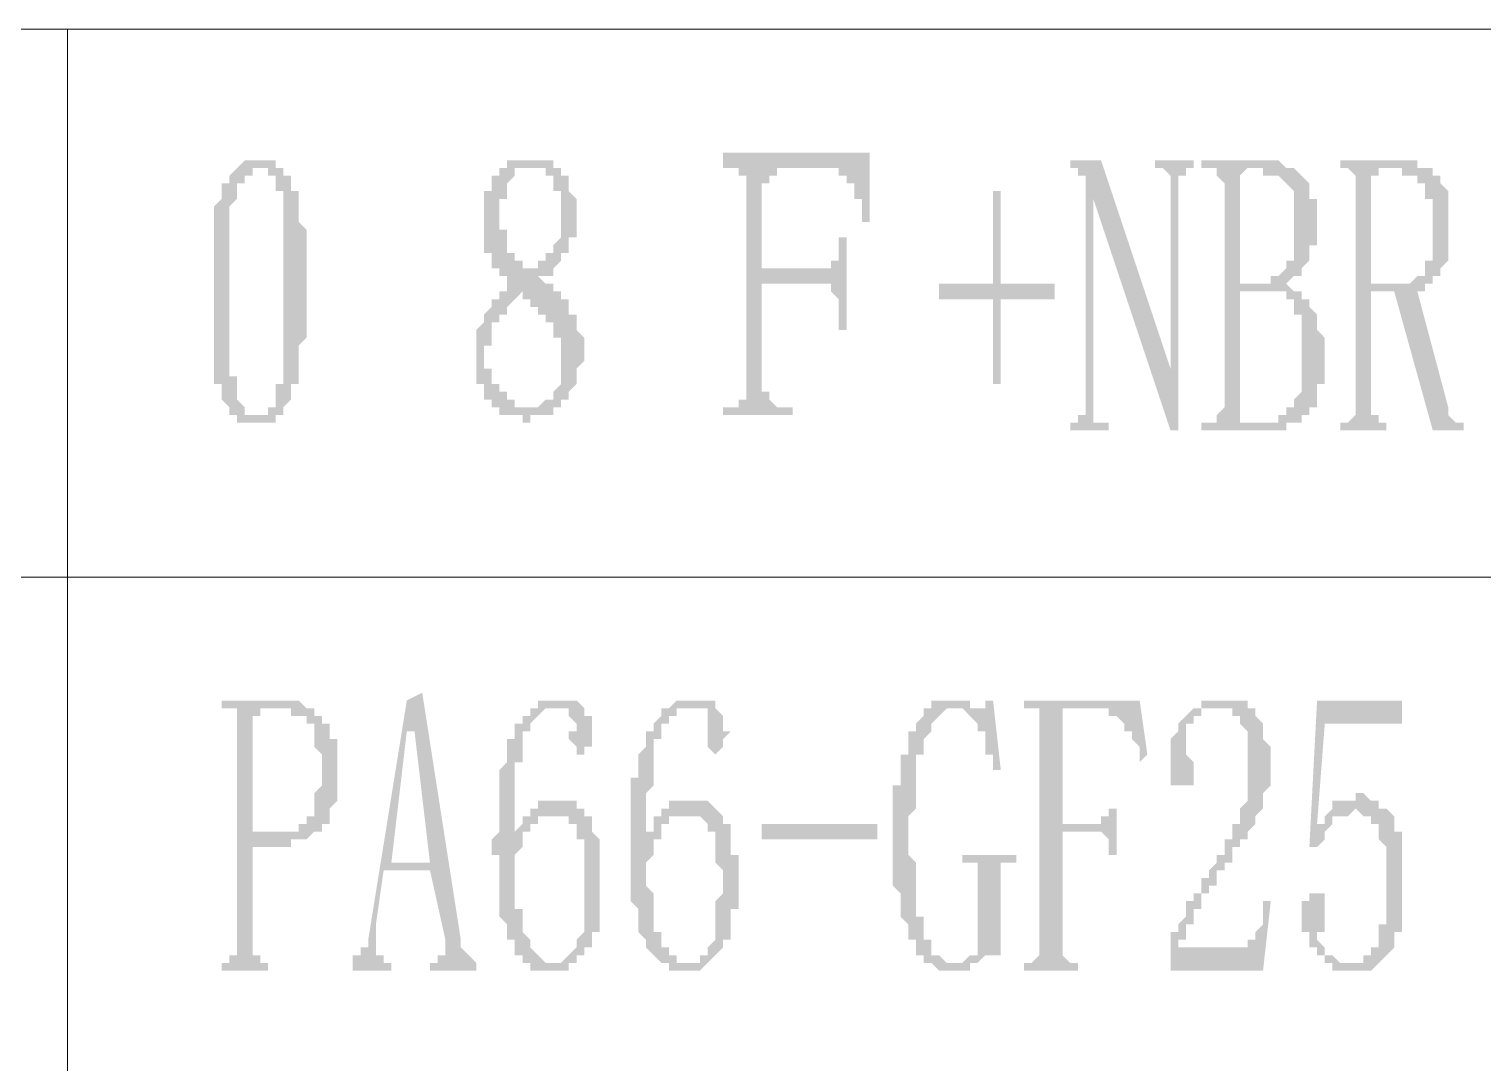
# Model space of a CAD drawing. Header units: millimetres. Extents: x 0 to 275, y 0 to 194.
# Drawn here: x 99.63 to 111.6, y 25.64 to 34.14 of the extents above; entities that cross this region are included whole.
import ezdxf

# ---------------------------------------------------------------- set-up
doc = ezdxf.new("R2010")
doc.units = ezdxf.units.MM

msp = doc.modelspace()

# ---------------------------------------------------------------- hatches: boundary and pattern name
h = msp.add_hatch(color=0)
h.paths.add_polyline_path([(101.6635, 33.062333), (101.6, 33.062333), (101.5365, 33.062333), (101.473, 33.062333), (101.4095, 33.062333), (101.346, 32.998833), (101.2825, 32.935333), (101.2825, 32.871833), (101.219, 32.871833), (101.219, 32.808333), (101.219, 32.744833), (101.1555, 32.681333), (101.1555, 32.617833), (101.1555, 32.554333), (101.1555, 32.490833), (101.1555, 32.427333), (101.1555, 32.363833), (101.1555, 32.300333), (101.1555, 32.236833), (101.1555, 32.173333), (101.1555, 32.109833), (101.1555, 32.046333), (101.1555, 31.982833), (101.1555, 31.919333), (101.1555, 31.855833), (101.1555, 31.792333), (101.1555, 31.728833), (101.1555, 31.665333), (101.1555, 31.601833), (101.1555, 31.538333), (101.1555, 31.474833), (101.1555, 31.411333), (101.1555, 31.347833), (101.1555, 31.284333), (101.1555, 31.220833), (101.219, 31.220833), (101.219, 31.157333), (101.219, 31.093833), (101.2825, 31.030333), (101.2825, 30.966833), (101.346, 30.966833), (101.346, 30.903333), (101.4095, 30.903333), (101.473, 30.903333), (101.5365, 30.903333), (101.6, 30.903333), (101.6635, 30.903333), (101.6635, 30.966833), (101.727, 30.966833), (101.727, 31.030333), (101.7905, 31.093833), (101.7905, 31.157333), (101.7905, 31.220833), (101.854, 31.220833), (101.854, 31.284333), (101.854, 31.347833), (101.854, 31.411333), (101.854, 31.474833), (101.854, 31.538333), (101.9175, 31.601833), (101.9175, 31.665333), (101.9175, 31.728833), (101.9175, 31.792333), (101.9175, 31.855833), (101.9175, 31.919333), (101.9175, 31.982833), (101.9175, 32.046333), (101.9175, 32.109833), (101.9175, 32.173333), (101.9175, 32.236833), (101.9175, 32.300333), (101.9175, 32.363833), (101.9175, 32.427333), (101.9175, 32.490833), (101.854, 32.554333), (101.854, 32.617833), (101.854, 32.681333), (101.854, 32.744833), (101.854, 32.808333), (101.7905, 32.808333), (101.7905, 32.871833), (101.7905, 32.935333), (101.727, 32.935333), (101.727, 32.998833), (101.6635, 32.998833)])
h.paths.add_polyline_path([(101.6, 31.030333), (101.6, 30.966833), (101.5365, 30.966833), (101.473, 30.966833), (101.4095, 30.966833), (101.4095, 31.030333), (101.346, 31.093833), (101.346, 31.157333), (101.346, 31.220833), (101.346, 31.284333), (101.2825, 31.284333), (101.2825, 31.347833), (101.2825, 31.411333), (101.2825, 31.474833), (101.2825, 31.538333), (101.2825, 31.601833), (101.2825, 31.665333), (101.2825, 31.728833), (101.2825, 31.792333), (101.2825, 31.855833), (101.2825, 31.919333), (101.2825, 31.982833), (101.2825, 32.046333), (101.2825, 32.109833), (101.2825, 32.173333), (101.2825, 32.236833), (101.2825, 32.300333), (101.2825, 32.363833), (101.2825, 32.427333), (101.2825, 32.490833), (101.2825, 32.554333), (101.2825, 32.617833), (101.2825, 32.681333), (101.346, 32.744833), (101.346, 32.808333), (101.346, 32.871833), (101.4095, 32.871833), (101.4095, 32.935333), (101.473, 32.935333), (101.473, 32.998833), (101.5365, 32.998833), (101.6, 32.998833), (101.6, 32.935333), (101.6635, 32.935333), (101.6635, 32.871833), (101.6635, 32.808333), (101.727, 32.808333), (101.727, 32.744833), (101.727, 32.681333), (101.727, 32.617833), (101.727, 32.554333), (101.727, 32.490833), (101.727, 32.427333), (101.727, 32.363833), (101.727, 32.300333), (101.727, 32.236833), (101.727, 32.173333), (101.727, 32.109833), (101.727, 32.046333), (101.727, 31.982833), (101.727, 31.919333), (101.727, 31.855833), (101.727, 31.792333), (101.727, 31.728833), (101.727, 31.665333), (101.727, 31.601833), (101.727, 31.538333), (101.727, 31.474833), (101.727, 31.411333), (101.727, 31.347833), (101.727, 31.284333), (101.727, 31.220833), (101.6635, 31.220833), (101.6635, 31.157333), (101.6635, 31.093833), (101.6635, 31.030333)])
h = msp.add_hatch(color=0)
h.paths.add_polyline_path([(103.8225, 32.109833), (103.886, 32.046333), (103.9495, 32.046333), (103.9495, 31.982833), (104.013, 31.982833), (104.013, 31.919333), (104.0765, 31.919333), (104.0765, 31.855833), (104.0765, 31.792333), (104.14, 31.792333), (104.14, 31.728833), (104.14, 31.665333), (104.2035, 31.601833), (104.2035, 31.538333), (104.2035, 31.474833), (104.2035, 31.411333), (104.14, 31.347833), (104.14, 31.284333), (104.14, 31.220833), (104.0765, 31.157333), (104.0765, 31.093833), (104.013, 31.093833), (104.013, 31.030333), (103.9495, 31.030333), (103.9495, 30.966833), (103.886, 30.966833), (103.8225, 30.966833), (103.759, 30.966833), (103.759, 30.903333), (103.6955, 30.903333), (103.6955, 30.966833), (103.632, 30.966833), (103.5685, 30.966833), (103.505, 30.966833), (103.505, 31.030333), (103.4415, 31.030333), (103.4415, 31.093833), (103.378, 31.093833), (103.378, 31.157333), (103.378, 31.220833), (103.3145, 31.220833), (103.3145, 31.284333), (103.3145, 31.347833), (103.3145, 31.411333), (103.3145, 31.474833), (103.3145, 31.538333), (103.3145, 31.601833), (103.3145, 31.665333), (103.378, 31.728833), (103.378, 31.792333), (103.4415, 31.855833), (103.4415, 31.919333), (103.505, 31.919333), (103.505, 31.982833), (103.5685, 31.982833), (103.5685, 32.046333), (103.632, 32.046333), (103.5685, 32.046333), (103.5685, 32.109833), (103.505, 32.109833), (103.505, 32.173333), (103.4415, 32.173333), (103.4415, 32.236833), (103.4415, 32.300333), (103.378, 32.300333), (103.378, 32.363833), (103.378, 32.427333), (103.378, 32.490833), (103.378, 32.554333), (103.378, 32.617833), (103.378, 32.681333), (103.378, 32.744833), (103.378, 32.808333), (103.4415, 32.808333), (103.4415, 32.871833), (103.4415, 32.935333), (103.505, 32.935333), (103.505, 32.998833), (103.5685, 32.998833), (103.5685, 33.062333), (103.632, 33.062333), (103.6955, 33.062333), (103.759, 33.062333), (103.8225, 33.062333), (103.886, 33.062333), (103.9495, 33.062333), (103.9495, 32.998833), (104.013, 32.998833), (104.013, 32.935333), (104.0765, 32.935333), (104.0765, 32.871833), (104.0765, 32.808333), (104.14, 32.744833), (104.14, 32.681333), (104.14, 32.617833), (104.14, 32.554333), (104.14, 32.490833), (104.14, 32.427333), (104.0765, 32.427333), (104.0765, 32.363833), (104.0765, 32.300333), (104.013, 32.300333), (104.013, 32.236833), (103.9495, 32.173333), (103.9495, 32.109833), (103.886, 32.109833)])
h.paths.add_polyline_path([(103.6955, 31.982833), (103.632, 31.919333), (103.5685, 31.855833), (103.5685, 31.792333), (103.505, 31.792333), (103.505, 31.728833), (103.4415, 31.728833), (103.4415, 31.665333), (103.4415, 31.601833), (103.4415, 31.538333), (103.378, 31.538333), (103.378, 31.474833), (103.378, 31.411333), (103.378, 31.347833), (103.4415, 31.347833), (103.4415, 31.284333), (103.4415, 31.220833), (103.505, 31.220833), (103.505, 31.157333), (103.5685, 31.157333), (103.5685, 31.093833), (103.632, 31.093833), (103.632, 31.030333), (103.6955, 31.030333), (103.759, 31.030333), (103.8225, 31.030333), (103.886, 31.093833), (103.9495, 31.093833), (103.9495, 31.157333), (104.013, 31.220833), (104.013, 31.284333), (104.013, 31.347833), (104.013, 31.411333), (104.013, 31.474833), (104.013, 31.538333), (104.013, 31.601833), (103.9495, 31.601833), (103.9495, 31.665333), (103.9495, 31.728833), (103.886, 31.728833), (103.886, 31.792333), (103.8225, 31.792333), (103.8225, 31.855833), (103.759, 31.855833), (103.759, 31.919333), (103.6955, 31.919333)])
h.paths.add_polyline_path([(103.759, 32.173333), (103.8225, 32.173333), (103.8225, 32.236833), (103.886, 32.236833), (103.886, 32.300333), (103.9495, 32.300333), (103.9495, 32.363833), (104.013, 32.427333), (104.013, 32.490833), (104.013, 32.554333), (104.013, 32.617833), (104.013, 32.681333), (104.013, 32.744833), (104.013, 32.808333), (103.9495, 32.808333), (103.9495, 32.871833), (103.9495, 32.935333), (103.886, 32.935333), (103.886, 32.998833), (103.8225, 32.998833), (103.759, 32.998833), (103.6955, 32.998833), (103.632, 32.998833), (103.632, 32.935333), (103.5685, 32.871833), (103.5685, 32.808333), (103.5685, 32.744833), (103.505, 32.744833), (103.505, 32.681333), (103.505, 32.617833), (103.505, 32.554333), (103.505, 32.490833), (103.5685, 32.490833), (103.5685, 32.427333), (103.5685, 32.363833), (103.5685, 32.300333), (103.632, 32.300333), (103.632, 32.236833), (103.6955, 32.236833), (103.6955, 32.173333)])
h = msp.add_hatch(color=0)
h.dxf.hatch_style = 2
h.paths.add_polyline_path([(105.537, 32.808333), (105.537, 31.157333), (105.537, 31.093833), (105.4735, 31.093833), (105.4735, 31.030333), (105.41, 31.030333), (105.3465, 31.030333), (105.3465, 30.966833), (105.918, 30.966833), (105.918, 31.030333), (105.8545, 31.030333), (105.791, 31.030333), (105.7275, 31.093833), (105.7275, 31.157333), (105.664, 31.157333), (105.664, 32.046333), (106.2355, 32.046333), (106.2355, 31.982833), (106.299, 31.919333), (106.299, 31.855833), (106.299, 31.792333), (106.299, 31.728833), (106.299, 31.665333), (106.3625, 31.665333), (106.3625, 32.427333), (106.299, 32.427333), (106.299, 32.363833), (106.299, 32.300333), (106.299, 32.236833), (106.2355, 32.236833), (106.2355, 32.173333), (106.172, 32.173333), (105.664, 32.173333), (105.664, 32.808333), (105.664, 32.871833), (105.7275, 32.871833), (105.7275, 32.935333), (105.791, 32.935333), (105.791, 32.998833), (106.299, 32.998833), (106.299, 32.935333), (106.3625, 32.935333), (106.3625, 32.871833), (106.426, 32.871833), (106.426, 32.808333), (106.426, 32.744833), (106.4895, 32.744833), (106.4895, 32.681333), (106.4895, 32.617833), (106.4895, 32.554333), (106.553, 32.554333), (106.553, 33.125833), (105.3465, 33.125833), (105.3465, 32.998833), (105.41, 32.998833), (105.4735, 32.998833), (105.4735, 32.935333), (105.537, 32.935333), (105.537, 32.871833)])
h = msp.add_hatch(color=0)
h.dxf.hatch_style = 2
h.paths.add_polyline_path([(109.0295, 31.347833), (109.0295, 32.871833), (109.0295, 32.935333), (108.966, 32.998833), (108.9025, 32.998833), (108.9025, 33.062333), (109.22, 33.062333), (109.22, 32.998833), (109.1565, 32.998833), (109.1565, 32.935333), (109.093, 32.935333), (109.093, 32.871833), (109.093, 30.839833), (109.0295, 30.839833), (108.3945, 32.744833), (108.3945, 31.030333), (108.3945, 30.966833), (108.3945, 30.903333), (108.458, 30.903333), (108.5215, 30.903333), (108.5215, 30.839833), (108.204, 30.839833), (108.204, 30.903333), (108.2675, 30.903333), (108.2675, 30.966833), (108.331, 30.966833), (108.331, 31.030333), (108.331, 32.871833), (108.331, 32.935333), (108.2675, 32.935333), (108.2675, 32.998833), (108.204, 32.998833), (108.204, 33.062333), (108.458, 33.062333)])
h = msp.add_hatch(color=0)
h.paths.add_polyline_path([(109.2835, 30.839833), (109.2835, 30.903333), (109.347, 30.903333), (109.4105, 30.903333), (109.4105, 30.966833), (109.474, 31.030333), (109.474, 32.871833), (109.4105, 32.935333), (109.4105, 32.998833), (109.347, 32.998833), (109.2835, 32.998833), (109.2835, 33.062333), (109.7915, 33.062333), (109.855, 33.062333), (109.9185, 33.062333), (109.982, 32.998833), (110.0455, 32.998833), (110.109, 32.935333), (110.1725, 32.871833), (110.1725, 32.808333), (110.1725, 32.744833), (110.236, 32.744833), (110.236, 32.681333), (110.236, 32.617833), (110.236, 32.554333), (110.236, 32.490833), (110.236, 32.427333), (110.236, 32.363833), (110.1725, 32.363833), (110.1725, 32.300333), (110.1725, 32.236833), (110.109, 32.173333), (110.109, 32.109833), (110.0455, 32.109833), (109.982, 32.046333), (110.0455, 31.982833), (110.109, 31.982833), (110.109, 31.919333), (110.1725, 31.919333), (110.1725, 31.855833), (110.236, 31.792333), (110.236, 31.728833), (110.236, 31.665333), (110.2995, 31.601833), (110.2995, 31.538333), (110.2995, 31.474833), (110.2995, 31.411333), (110.2995, 31.347833), (110.2995, 31.284333), (110.2995, 31.220833), (110.236, 31.220833), (110.236, 31.157333), (110.236, 31.093833), (110.236, 31.030333), (110.1725, 31.030333), (110.1725, 30.966833), (110.109, 30.966833), (110.109, 30.903333), (110.0455, 30.903333), (109.982, 30.903333), (109.982, 30.839833), (109.9185, 30.839833), (109.855, 30.839833)])
h.paths.add_polyline_path([(109.7915, 30.903333), (109.855, 30.903333), (109.9185, 30.903333), (109.9185, 30.966833), (109.982, 30.966833), (109.982, 31.030333), (110.0455, 31.030333), (110.0455, 31.093833), (110.109, 31.157333), (110.109, 31.220833), (110.109, 31.284333), (110.109, 31.347833), (110.109, 31.411333), (110.109, 31.474833), (110.109, 31.538333), (110.109, 31.601833), (110.109, 31.665333), (110.109, 31.728833), (110.109, 31.792333), (110.0455, 31.792333), (110.0455, 31.855833), (110.0455, 31.919333), (109.982, 31.919333), (109.982, 31.982833), (109.9185, 31.982833), (109.855, 31.982833), (109.7915, 31.982833), (109.601, 31.982833), (109.601, 31.030333), (109.601, 30.966833), (109.601, 30.903333), (109.6645, 30.903333)])
h.paths.add_polyline_path([(110.0455, 32.554333), (110.0455, 32.617833), (110.0455, 32.681333), (110.0455, 32.744833), (110.0455, 32.808333), (109.982, 32.871833), (109.9185, 32.935333), (109.855, 32.935333), (109.7915, 32.935333), (109.7915, 32.998833), (109.6645, 32.998833), (109.601, 32.935333), (109.601, 32.871833), (109.601, 32.046333), (109.7915, 32.046333), (109.855, 32.046333), (109.855, 32.109833), (109.9185, 32.109833), (109.982, 32.173333), (109.982, 32.236833), (110.0455, 32.236833), (110.0455, 32.300333), (110.0455, 32.363833), (110.0455, 32.427333), (110.0455, 32.490833)])
h = msp.add_hatch(color=0)
h.paths.add_polyline_path([(111.3155, 32.554333), (111.3155, 32.490833), (111.3155, 32.427333), (111.3155, 32.363833), (111.3155, 32.300333), (111.3155, 32.236833), (111.252, 32.173333), (111.252, 32.109833), (111.1885, 32.109833), (111.1885, 32.046333), (111.125, 32.046333), (111.125, 31.982833), (111.0615, 31.982833), (111.3155, 31.030333), (111.3155, 30.966833), (111.379, 30.903333), (111.4425, 30.903333), (111.4425, 30.839833), (111.1885, 30.839833), (110.871, 31.982833), (110.6805, 31.982833), (110.6805, 31.030333), (110.6805, 30.966833), (110.744, 30.966833), (110.744, 30.903333), (110.8075, 30.903333), (110.8075, 30.839833), (110.4265, 30.839833), (110.4265, 30.903333), (110.49, 30.903333), (110.5535, 30.966833), (110.5535, 31.030333), (110.5535, 32.871833), (110.5535, 32.935333), (110.49, 32.998833), (110.4265, 32.998833), (110.4265, 33.062333), (110.9345, 33.062333), (110.998, 33.062333), (111.0615, 33.062333), (111.0615, 32.998833), (111.125, 32.998833), (111.1885, 32.998833), (111.1885, 32.935333), (111.252, 32.935333), (111.252, 32.871833), (111.3155, 32.808333), (111.3155, 32.744833), (111.3155, 32.681333), (111.3155, 32.617833)])
h.paths.add_polyline_path([(110.6805, 32.046333), (110.871, 32.046333), (110.9345, 32.046333), (110.998, 32.046333), (111.0615, 32.109833), (111.125, 32.109833), (111.125, 32.173333), (111.125, 32.236833), (111.1885, 32.236833), (111.1885, 32.300333), (111.1885, 32.363833), (111.1885, 32.427333), (111.1885, 32.490833), (111.1885, 32.554333), (111.1885, 32.617833), (111.1885, 32.681333), (111.1885, 32.744833), (111.125, 32.744833), (111.125, 32.808333), (111.125, 32.871833), (111.0615, 32.871833), (111.0615, 32.935333), (110.998, 32.935333), (110.9345, 32.935333), (110.9345, 32.998833), (110.871, 32.998833), (110.8075, 32.998833), (110.744, 32.998833), (110.744, 32.935333), (110.6805, 32.935333), (110.6805, 32.871833)])
h = msp.add_hatch(color=0)
h.dxf.hatch_style = 2
h.paths.add_polyline_path([(107.569, 32.046333), (107.569, 32.808333), (107.6325, 32.808333), (107.6325, 32.046333), (108.077, 32.046333), (108.077, 31.919333), (107.6325, 31.919333), (107.6325, 31.220833), (107.569, 31.220833), (107.569, 31.919333), (107.1245, 31.919333), (107.1245, 32.046333)])
h = msp.add_hatch(color=0)
h.paths.add_polyline_path([(101.473, 27.410833), (101.473, 26.585333), (101.473, 26.521833), (101.5365, 26.521833), (101.5365, 26.458333), (101.6, 26.458333), (101.6, 26.394833), (101.219, 26.394833), (101.219, 26.458333), (101.2825, 26.458333), (101.2825, 26.521833), (101.346, 26.521833), (101.346, 26.585333), (101.346, 28.426833), (101.346, 28.490333), (101.346, 28.553833), (101.2825, 28.553833), (101.219, 28.553833), (101.219, 28.617333), (101.727, 28.617333), (101.7905, 28.617333), (101.854, 28.617333), (101.9175, 28.553833), (101.981, 28.553833), (101.981, 28.490333), (102.0445, 28.490333), (102.0445, 28.426833), (102.108, 28.426833), (102.108, 28.363333), (102.108, 28.299833), (102.1715, 28.299833), (102.1715, 28.236333), (102.1715, 28.172833), (102.1715, 28.109333), (102.1715, 28.045833), (102.1715, 27.982333), (102.1715, 27.918833), (102.1715, 27.855333), (102.1715, 27.791833), (102.108, 27.728333), (102.108, 27.664833), (102.108, 27.601333), (102.0445, 27.601333), (102.0445, 27.537833), (101.981, 27.537833), (101.9175, 27.474333), (101.854, 27.474333), (101.7905, 27.474333), (101.7905, 27.410833), (101.727, 27.410833)])
h.paths.add_polyline_path([(101.727, 27.537833), (101.7905, 27.537833), (101.854, 27.537833), (101.854, 27.601333), (101.9175, 27.601333), (101.9175, 27.664833), (101.981, 27.664833), (101.981, 27.728333), (101.981, 27.791833), (101.981, 27.855333), (102.0445, 27.918833), (102.0445, 27.982333), (102.0445, 28.045833), (102.0445, 28.109333), (102.0445, 28.172833), (101.981, 28.236333), (101.981, 28.299833), (101.981, 28.363333), (101.981, 28.426833), (101.9175, 28.426833), (101.9175, 28.490333), (101.854, 28.490333), (101.7905, 28.490333), (101.7905, 28.553833), (101.727, 28.553833), (101.6635, 28.553833), (101.5365, 28.553833), (101.5365, 28.490333), (101.473, 28.490333), (101.473, 28.426833), (101.473, 27.537833)])
h = msp.add_hatch(color=0)
h.paths.add_polyline_path([(102.9335, 27.220333), (102.5525, 27.220333), (102.489, 26.775833), (102.489, 26.712333), (102.489, 26.648833), (102.489, 26.585333), (102.489, 26.521833), (102.5525, 26.521833), (102.5525, 26.458333), (102.616, 26.458333), (102.616, 26.394833), (102.2985, 26.394833), (102.2985, 26.458333), (102.2985, 26.521833), (102.362, 26.521833), (102.362, 26.585333), (102.4255, 26.585333), (102.4255, 26.648833), (102.743, 28.617333), (102.87, 28.680833), (103.1875, 26.648833), (103.1875, 26.585333), (103.251, 26.521833), (103.3145, 26.458333), (103.3145, 26.394833), (102.9335, 26.394833), (102.9335, 26.458333), (102.997, 26.458333), (102.997, 26.521833), (103.0605, 26.521833), (103.0605, 26.585333), (103.0605, 26.648833)])
h.paths.add_polyline_path([(102.8065, 28.363333), (102.743, 28.363333), (102.616, 27.283833), (102.9335, 27.283833)])
h = msp.add_hatch(color=0)
h.paths.add_polyline_path([(103.632, 27.283833), (103.632, 27.220333), (103.632, 27.156833), (103.632, 27.093333), (103.632, 27.029833), (103.632, 26.966333), (103.632, 26.902833), (103.6955, 26.902833), (103.6955, 26.839333), (103.6955, 26.775833), (103.6955, 26.712333), (103.759, 26.648833), (103.759, 26.585333), (103.8225, 26.521833), (103.886, 26.458333), (103.9495, 26.458333), (104.013, 26.458333), (104.0765, 26.521833), (104.14, 26.585333), (104.14, 26.648833), (104.2035, 26.712333), (104.2035, 26.775833), (104.2035, 26.839333), (104.2035, 26.902833), (104.2035, 26.966333), (104.2035, 27.029833), (104.2035, 27.093333), (104.2035, 27.156833), (104.2035, 27.220333), (104.2035, 27.283833), (104.2035, 27.347333), (104.2035, 27.410833), (104.2035, 27.474333), (104.14, 27.474333), (104.14, 27.537833), (104.14, 27.601333), (104.0765, 27.601333), (104.0765, 27.664833), (104.013, 27.664833), (103.9495, 27.664833), (103.886, 27.664833), (103.8225, 27.664833), (103.8225, 27.601333), (103.759, 27.601333), (103.759, 27.537833), (103.6955, 27.537833), (103.6955, 27.474333), (103.6955, 27.410833), (103.632, 27.347333)])
h.paths.add_polyline_path([(103.9495, 27.791833), (104.013, 27.791833), (104.0765, 27.791833), (104.14, 27.791833), (104.14, 27.728333), (104.2035, 27.728333), (104.2035, 27.664833), (104.267, 27.664833), (104.267, 27.601333), (104.267, 27.537833), (104.3305, 27.474333), (104.3305, 27.410833), (104.3305, 27.347333), (104.3305, 27.283833), (104.3305, 27.220333), (104.3305, 27.156833), (104.3305, 27.093333), (104.3305, 27.029833), (104.3305, 26.966333), (104.3305, 26.902833), (104.3305, 26.839333), (104.3305, 26.775833), (104.3305, 26.712333), (104.267, 26.712333), (104.267, 26.648833), (104.267, 26.585333), (104.2035, 26.585333), (104.2035, 26.521833), (104.14, 26.521833), (104.14, 26.458333), (104.0765, 26.458333), (104.0765, 26.394833), (104.013, 26.394833), (103.9495, 26.394833), (103.886, 26.394833), (103.8225, 26.394833), (103.759, 26.394833), (103.759, 26.458333), (103.6955, 26.458333), (103.6955, 26.521833), (103.632, 26.521833), (103.632, 26.585333), (103.632, 26.648833), (103.5685, 26.648833), (103.5685, 26.712333), (103.5685, 26.775833), (103.505, 26.839333), (103.505, 26.902833), (103.505, 26.966333), (103.505, 27.029833), (103.505, 27.093333), (103.505, 27.156833), (103.505, 27.220333), (103.505, 27.283833), (103.505, 27.347333), (103.4415, 27.347333), (103.4415, 27.410833), (103.4415, 27.474333), (103.505, 27.537833), (103.505, 27.601333), (103.505, 27.664833), (103.505, 27.728333), (103.505, 27.791833), (103.505, 27.855333), (103.505, 27.918833), (103.505, 27.982333), (103.505, 28.045833), (103.5685, 28.109333), (103.5685, 28.172833), (103.5685, 28.236333), (103.5685, 28.299833), (103.632, 28.299833), (103.632, 28.363333), (103.632, 28.426833), (103.6955, 28.426833), (103.6955, 28.490333), (103.759, 28.490333), (103.759, 28.553833), (103.8225, 28.553833), (103.8225, 28.617333), (103.886, 28.617333), (103.9495, 28.617333), (104.013, 28.617333), (104.0765, 28.617333), (104.14, 28.617333), (104.2035, 28.553833), (104.2035, 28.490333), (104.267, 28.490333), (104.267, 28.426833), (104.267, 28.363333), (104.267, 28.299833), (104.267, 28.236333), (104.2035, 28.236333), (104.2035, 28.172833), (104.14, 28.172833), (104.14, 28.236333), (104.0765, 28.299833), (104.0765, 28.363333), (104.14, 28.363333), (104.14, 28.426833), (104.0765, 28.490333), (104.0765, 28.553833), (104.013, 28.553833), (103.9495, 28.553833), (103.886, 28.553833), (103.8225, 28.490333), (103.759, 28.426833), (103.759, 28.363333), (103.6955, 28.363333), (103.6955, 28.299833), (103.6955, 28.236333), (103.6955, 28.172833), (103.6955, 28.109333), (103.632, 28.109333), (103.632, 28.045833), (103.632, 27.982333), (103.632, 27.918833), (103.632, 27.855333), (103.632, 27.791833), (103.632, 27.728333), (103.632, 27.664833), (103.632, 27.601333), (103.632, 27.537833), (103.632, 27.474333), (103.632, 27.537833), (103.6955, 27.601333), (103.6955, 27.664833), (103.759, 27.664833), (103.759, 27.728333), (103.8225, 27.728333), (103.8225, 27.791833), (103.886, 27.791833)])
h = msp.add_hatch(color=0)
h.paths.add_polyline_path([(104.7115, 27.283833), (104.7115, 27.220333), (104.7115, 27.156833), (104.7115, 27.093333), (104.775, 27.029833), (104.775, 26.966333), (104.775, 26.902833), (104.775, 26.839333), (104.775, 26.775833), (104.775, 26.712333), (104.8385, 26.712333), (104.8385, 26.648833), (104.8385, 26.585333), (104.902, 26.585333), (104.902, 26.521833), (104.9655, 26.521833), (104.9655, 26.458333), (105.029, 26.458333), (105.0925, 26.458333), (105.156, 26.458333), (105.156, 26.521833), (105.2195, 26.521833), (105.2195, 26.585333), (105.283, 26.648833), (105.283, 26.712333), (105.283, 26.775833), (105.283, 26.839333), (105.283, 26.902833), (105.283, 26.966333), (105.3465, 27.029833), (105.3465, 27.093333), (105.3465, 27.156833), (105.3465, 27.220333), (105.283, 27.283833), (105.283, 27.347333), (105.283, 27.410833), (105.283, 27.474333), (105.283, 27.537833), (105.2195, 27.537833), (105.2195, 27.601333), (105.156, 27.664833), (105.0925, 27.664833), (105.029, 27.664833), (104.9655, 27.664833), (104.902, 27.664833), (104.902, 27.601333), (104.8385, 27.601333), (104.8385, 27.537833), (104.8385, 27.474333), (104.775, 27.474333), (104.775, 27.410833), (104.775, 27.347333)])
h.paths.add_polyline_path([(105.0925, 27.791833), (105.156, 27.791833), (105.2195, 27.791833), (105.283, 27.728333), (105.3465, 27.664833), (105.3465, 27.601333), (105.41, 27.601333), (105.41, 27.537833), (105.41, 27.474333), (105.41, 27.410833), (105.41, 27.347333), (105.4735, 27.347333), (105.4735, 27.283833), (105.4735, 27.220333), (105.4735, 27.156833), (105.4735, 27.093333), (105.4735, 27.029833), (105.4735, 26.966333), (105.4735, 26.902833), (105.41, 26.902833), (105.41, 26.839333), (105.41, 26.775833), (105.41, 26.712333), (105.41, 26.648833), (105.3465, 26.648833), (105.3465, 26.585333), (105.283, 26.521833), (105.2195, 26.458333), (105.156, 26.394833), (105.0925, 26.394833), (105.029, 26.394833), (104.9655, 26.394833), (104.902, 26.394833), (104.902, 26.458333), (104.8385, 26.458333), (104.775, 26.521833), (104.7115, 26.585333), (104.7115, 26.648833), (104.648, 26.712333), (104.648, 26.775833), (104.648, 26.839333), (104.648, 26.902833), (104.5845, 26.966333), (104.5845, 27.029833), (104.5845, 27.093333), (104.5845, 27.156833), (104.5845, 27.220333), (104.5845, 27.283833), (104.5845, 27.347333), (104.5845, 27.410833), (104.5845, 27.474333), (104.5845, 27.537833), (104.5845, 27.601333), (104.5845, 27.664833), (104.5845, 27.728333), (104.5845, 27.791833), (104.5845, 27.855333), (104.5845, 27.918833), (104.5845, 27.982333), (104.648, 27.982333), (104.648, 28.045833), (104.648, 28.109333), (104.648, 28.172833), (104.7115, 28.236333), (104.7115, 28.299833), (104.7115, 28.363333), (104.775, 28.363333), (104.775, 28.426833), (104.8385, 28.490333), (104.8385, 28.553833), (104.902, 28.553833), (104.9655, 28.617333), (105.029, 28.617333), (105.0925, 28.617333), (105.156, 28.617333), (105.2195, 28.617333), (105.283, 28.617333), (105.283, 28.553833), (105.3465, 28.490333), (105.3465, 28.426833), (105.3465, 28.363333), (105.41, 28.363333), (105.3465, 28.299833), (105.3465, 28.236333), (105.283, 28.172833), (105.2195, 28.236333), (105.2195, 28.299833), (105.2195, 28.363333), (105.2195, 28.426833), (105.2195, 28.490333), (105.2195, 28.553833), (105.156, 28.553833), (105.0925, 28.553833), (105.029, 28.553833), (104.9655, 28.553833), (104.9655, 28.490333), (104.902, 28.490333), (104.902, 28.426833), (104.8385, 28.426833), (104.8385, 28.363333), (104.8385, 28.299833), (104.775, 28.299833), (104.775, 28.236333), (104.775, 28.172833), (104.775, 28.109333), (104.775, 28.045833), (104.775, 27.982333), (104.775, 27.918833), (104.7115, 27.855333), (104.7115, 27.791833), (104.7115, 27.728333), (104.7115, 27.664833), (104.7115, 27.601333), (104.7115, 27.537833), (104.7115, 27.474333), (104.7115, 27.537833), (104.775, 27.537833), (104.775, 27.601333), (104.775, 27.664833), (104.8385, 27.664833), (104.8385, 27.728333), (104.902, 27.728333), (104.902, 27.791833), (104.9655, 27.791833), (105.029, 27.791833)])
h = msp.add_hatch(color=0)
h.dxf.hatch_style = 2
h.paths.add_polyline_path([(107.2515, 28.553833), (107.188, 28.553833), (107.1245, 28.490333), (107.061, 28.426833), (107.061, 28.363333), (106.9975, 28.299833), (106.9975, 28.236333), (106.9975, 28.172833), (106.934, 28.172833), (106.934, 28.109333), (106.934, 28.045833), (106.934, 27.982333), (106.934, 27.918833), (106.934, 27.855333), (106.934, 27.791833), (106.934, 27.728333), (106.8705, 27.664833), (106.8705, 27.601333), (106.8705, 27.537833), (106.8705, 27.474333), (106.8705, 27.410833), (106.8705, 27.347333), (106.934, 27.283833), (106.934, 27.220333), (106.934, 27.156833), (106.934, 27.093333), (106.934, 27.029833), (106.934, 26.966333), (106.934, 26.902833), (106.934, 26.839333), (106.9975, 26.839333), (106.9975, 26.775833), (106.9975, 26.712333), (106.9975, 26.648833), (107.061, 26.648833), (107.061, 26.585333), (107.061, 26.521833), (107.1245, 26.521833), (107.188, 26.458333), (107.2515, 26.458333), (107.315, 26.458333), (107.3785, 26.521833), (107.442, 26.521833), (107.442, 26.585333), (107.442, 26.648833), (107.442, 26.712333), (107.442, 27.156833), (107.442, 27.220333), (107.442, 27.283833), (107.3785, 27.283833), (107.315, 27.283833), (107.315, 27.347333), (107.7595, 27.347333), (107.7595, 27.283833), (107.696, 27.283833), (107.6325, 27.283833), (107.6325, 27.220333), (107.6325, 27.156833), (107.6325, 26.521833), (107.569, 26.521833), (107.5055, 26.521833), (107.442, 26.458333), (107.3785, 26.458333), (107.3785, 26.394833), (107.315, 26.394833), (107.2515, 26.394833), (107.188, 26.394833), (107.1245, 26.394833), (107.061, 26.458333), (106.9975, 26.458333), (106.9975, 26.521833), (106.934, 26.521833), (106.934, 26.585333), (106.934, 26.648833), (106.8705, 26.648833), (106.8705, 26.712333), (106.8705, 26.775833), (106.807, 26.839333), (106.807, 26.902833), (106.807, 26.966333), (106.807, 27.029833), (106.7435, 27.093333), (106.7435, 27.156833), (106.7435, 27.220333), (106.7435, 27.283833), (106.7435, 27.347333), (106.7435, 27.410833), (106.7435, 27.474333), (106.7435, 27.537833), (106.7435, 27.601333), (106.7435, 27.664833), (106.7435, 27.728333), (106.7435, 27.791833), (106.7435, 27.855333), (106.7435, 27.918833), (106.807, 27.918833), (106.807, 27.982333), (106.807, 28.045833), (106.807, 28.109333), (106.807, 28.172833), (106.8705, 28.172833), (106.8705, 28.236333), (106.8705, 28.299833), (106.8705, 28.363333), (106.934, 28.363333), (106.934, 28.426833), (106.9975, 28.490333), (106.9975, 28.553833), (107.061, 28.553833), (107.061, 28.617333), (107.1245, 28.617333), (107.188, 28.617333), (107.2515, 28.617333), (107.315, 28.617333), (107.3785, 28.617333), (107.3785, 28.553833), (107.442, 28.553833), (107.5055, 28.553833), (107.5055, 28.617333), (107.569, 28.617333), (107.6325, 28.045833), (107.569, 28.045833), (107.569, 28.109333), (107.569, 28.172833), (107.5055, 28.172833), (107.5055, 28.236333), (107.5055, 28.299833), (107.5055, 28.363333), (107.442, 28.363333), (107.442, 28.426833), (107.3785, 28.490333), (107.315, 28.553833)])
h = msp.add_hatch(color=0)
h.dxf.hatch_style = 2
h.paths.add_polyline_path([(108.2675, 26.458333), (108.2675, 26.394833), (107.823, 26.394833), (107.823, 26.458333), (107.8865, 26.458333), (107.95, 26.521833), (107.95, 26.585333), (107.95, 28.426833), (107.95, 28.490333), (107.95, 28.553833), (107.8865, 28.553833), (107.823, 28.553833), (107.823, 28.617333), (108.7755, 28.617333), (108.839, 28.172833), (108.7755, 28.109333), (108.7755, 28.172833), (108.7755, 28.236333), (108.712, 28.299833), (108.712, 28.363333), (108.6485, 28.363333), (108.6485, 28.426833), (108.585, 28.490333), (108.5215, 28.490333), (108.5215, 28.553833), (108.458, 28.553833), (108.204, 28.553833), (108.1405, 28.553833), (108.1405, 28.490333), (108.1405, 28.426833), (108.1405, 27.601333), (108.3945, 27.601333), (108.458, 27.601333), (108.458, 27.664833), (108.5215, 27.664833), (108.5215, 27.728333), (108.585, 27.728333), (108.585, 27.791833), (108.585, 27.855333), (108.585, 27.918833), (108.585, 27.156833), (108.585, 27.220333), (108.585, 27.283833), (108.585, 27.347333), (108.5215, 27.347333), (108.5215, 27.410833), (108.5215, 27.474333), (108.458, 27.537833), (108.3945, 27.537833), (108.1405, 27.537833), (108.1405, 26.585333), (108.1405, 26.521833), (108.204, 26.458333)])
h = msp.add_hatch(color=0)
h.dxf.hatch_style = 2
h.paths.add_polyline_path([(109.6645, 28.109333), (109.6645, 28.172833), (109.6645, 28.236333), (109.6645, 28.299833), (109.6645, 28.363333), (109.601, 28.426833), (109.601, 28.490333), (109.5375, 28.490333), (109.5375, 28.553833), (109.474, 28.553833), (109.4105, 28.553833), (109.347, 28.553833), (109.2835, 28.553833), (109.2835, 28.490333), (109.22, 28.490333), (109.22, 28.426833), (109.1565, 28.426833), (109.1565, 28.363333), (109.1565, 28.299833), (109.1565, 28.236333), (109.1565, 28.172833), (109.22, 28.109333), (109.22, 28.045833), (109.22, 27.982333), (109.22, 27.918833), (109.1565, 27.918833), (109.093, 27.918833), (109.0295, 27.918833), (109.0295, 27.982333), (109.0295, 28.045833), (109.0295, 28.109333), (109.0295, 28.172833), (109.0295, 28.236333), (109.0295, 28.299833), (109.093, 28.363333), (109.093, 28.426833), (109.1565, 28.490333), (109.22, 28.553833), (109.2835, 28.553833), (109.2835, 28.617333), (109.347, 28.617333), (109.4105, 28.617333), (109.474, 28.617333), (109.5375, 28.617333), (109.601, 28.617333), (109.6645, 28.617333), (109.6645, 28.553833), (109.728, 28.553833), (109.728, 28.490333), (109.7915, 28.426833), (109.7915, 28.363333), (109.7915, 28.299833), (109.855, 28.236333), (109.855, 28.172833), (109.855, 28.109333), (109.855, 28.045833), (109.855, 27.982333), (109.855, 27.918833), (109.7915, 27.855333), (109.7915, 27.791833), (109.7915, 27.728333), (109.728, 27.664833), (109.728, 27.601333), (109.6645, 27.537833), (109.6645, 27.474333), (109.601, 27.474333), (109.601, 27.410833), (109.5375, 27.410833), (109.5375, 27.347333), (109.5375, 27.283833), (109.474, 27.283833), (109.474, 27.220333), (109.4105, 27.220333), (109.4105, 27.156833), (109.4105, 27.093333), (109.347, 27.093333), (109.347, 27.029833), (109.2835, 27.029833), (109.2835, 26.966333), (109.2835, 26.902833), (109.22, 26.902833), (109.22, 26.839333), (109.22, 26.775833), (109.1565, 26.775833), (109.1565, 26.712333), (109.1565, 26.648833), (109.093, 26.648833), (109.093, 26.585333), (109.601, 26.585333), (109.6645, 26.585333), (109.6645, 26.648833), (109.728, 26.648833), (109.728, 26.712333), (109.7915, 26.775833), (109.7915, 26.839333), (109.7915, 26.902833), (109.7915, 26.966333), (109.855, 26.966333), (109.7915, 26.394833), (109.0295, 26.394833), (109.0295, 26.585333), (109.0295, 26.648833), (109.0295, 26.712333), (109.093, 26.712333), (109.093, 26.775833), (109.1565, 26.839333), (109.1565, 26.902833), (109.1565, 26.966333), (109.22, 26.966333), (109.22, 27.029833), (109.2835, 27.029833), (109.2835, 27.093333), (109.2835, 27.156833), (109.347, 27.156833), (109.347, 27.220333), (109.4105, 27.283833), (109.4105, 27.347333), (109.474, 27.347333), (109.474, 27.410833), (109.474, 27.474333), (109.5375, 27.474333), (109.5375, 27.537833), (109.5375, 27.601333), (109.601, 27.601333), (109.601, 27.664833), (109.601, 27.728333), (109.6645, 27.791833), (109.6645, 27.855333), (109.6645, 27.918833), (109.6645, 27.982333), (109.6645, 28.045833)])
h = msp.add_hatch(color=0)
h.dxf.hatch_style = 2
h.paths.add_polyline_path([(110.617, 27.855333), (110.6805, 27.791833), (110.744, 27.791833), (110.744, 27.728333), (110.8075, 27.728333), (110.871, 27.664833), (110.871, 27.601333), (110.871, 27.537833), (110.9345, 27.537833), (110.9345, 27.474333), (110.9345, 27.410833), (110.9345, 27.347333), (110.9345, 27.283833), (110.9345, 27.220333), (110.9345, 27.156833), (110.9345, 27.093333), (110.9345, 27.029833), (110.9345, 26.966333), (110.9345, 26.902833), (110.9345, 26.839333), (110.9345, 26.775833), (110.9345, 26.712333), (110.871, 26.712333), (110.871, 26.648833), (110.871, 26.585333), (110.8075, 26.521833), (110.744, 26.458333), (110.6805, 26.394833), (110.617, 26.394833), (110.5535, 26.394833), (110.49, 26.394833), (110.4265, 26.394833), (110.363, 26.394833), (110.363, 26.458333), (110.2995, 26.458333), (110.2995, 26.521833), (110.236, 26.521833), (110.236, 26.585333), (110.1725, 26.585333), (110.1725, 26.648833), (110.1725, 26.712333), (110.109, 26.712333), (110.109, 26.775833), (110.109, 26.839333), (110.109, 26.902833), (110.109, 26.966333), (110.1725, 26.966333), (110.1725, 27.029833), (110.236, 27.029833), (110.2995, 27.029833), (110.2995, 26.966333), (110.2995, 26.902833), (110.2995, 26.839333), (110.2995, 26.775833), (110.2995, 26.712333), (110.236, 26.712333), (110.236, 26.648833), (110.2995, 26.585333), (110.2995, 26.521833), (110.363, 26.521833), (110.4265, 26.458333), (110.49, 26.458333), (110.5535, 26.458333), (110.617, 26.458333), (110.617, 26.521833), (110.6805, 26.521833), (110.6805, 26.585333), (110.744, 26.585333), (110.744, 26.648833), (110.744, 26.712333), (110.744, 26.775833), (110.8075, 26.775833), (110.8075, 26.839333), (110.8075, 26.902833), (110.8075, 26.966333), (110.8075, 27.029833), (110.8075, 27.093333), (110.8075, 27.156833), (110.8075, 27.220333), (110.8075, 27.283833), (110.8075, 27.347333), (110.8075, 27.410833), (110.744, 27.474333), (110.744, 27.537833), (110.744, 27.601333), (110.6805, 27.601333), (110.6805, 27.664833), (110.617, 27.664833), (110.5535, 27.728333), (110.49, 27.664833), (110.4265, 27.664833), (110.363, 27.664833), (110.363, 27.601333), (110.2995, 27.537833), (110.2995, 27.474333), (110.236, 27.410833), (110.1725, 27.410833), (110.236, 28.617333), (110.9345, 28.617333), (110.9345, 28.426833), (110.2995, 28.426833), (110.236, 27.601333), (110.2995, 27.601333), (110.2995, 27.664833), (110.363, 27.728333), (110.363, 27.791833), (110.4265, 27.791833), (110.49, 27.791833), (110.5535, 27.791833), (110.5535, 27.855333)])
h = msp.add_hatch(color=0)
h.dxf.hatch_style = 2
h.paths.add_polyline_path([(105.664, 27.474333), (105.664, 27.601333), (106.6165, 27.601333), (106.6165, 27.474333)])

# ---------------------------------------------------------------- linework, layer by layer
at = {"color": 0, "lineweight": 0}
for points in [[(65.532, 34.141833), (136.779, 34.141833)], [(99.949, 34.141833), (99.949, 6.900333)], [(65.532, 29.633333), (136.779, 29.633333)]]:
    msp.add_lwpolyline(points, dxfattribs=at)

doc.saveas('drawing.dxf')
